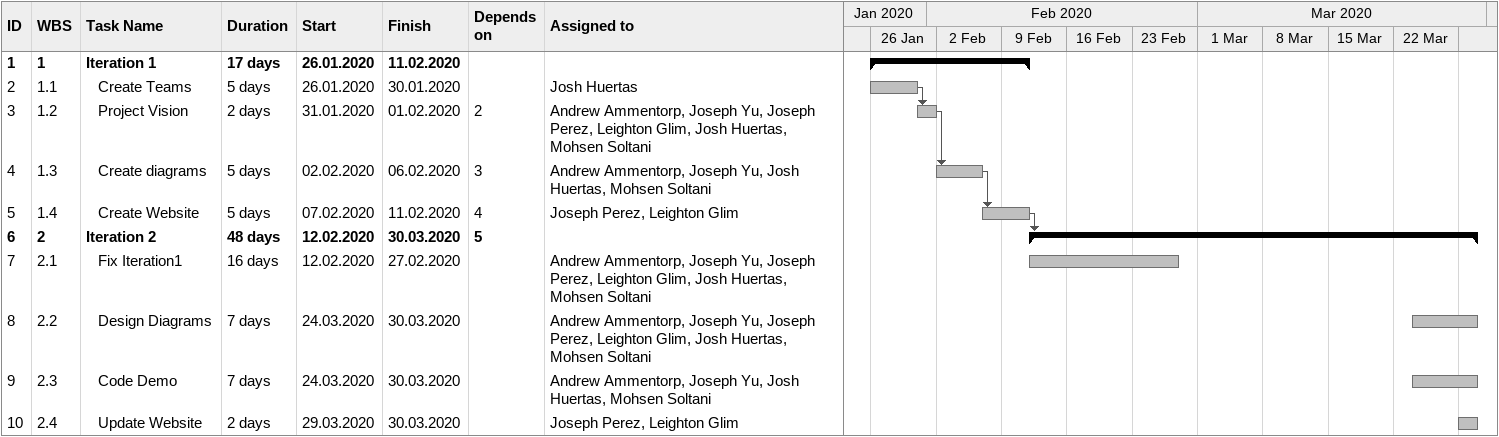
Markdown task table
| ID | WBS | Task | Duration | Start | Finish | Predecessors | Resources |
|---|---|---|---|---|---|---|---|
| 1 | 1 | **Iteration 1** | 17d | 2020-01-26 | 2020-02-11 |  |  |
| 2 | 1.1 | Create Teams | 5d | 2020-01-26 | 2020-01-30 |  | Josh Huertas |
| 3 | 1.2 | Project Vision | 2d | 2020-01-31 | 2020-02-01 | 2 | Andrew Ammentorp, Joseph Yu, Joseph Perez, Leighton Glim, Josh Huertas, Mohsen Soltani |
| 4 | 1.3 | Create diagrams | 5d | 2020-02-02 | 2020-02-06 | 3 | Andrew Ammentorp, Joseph Yu, Josh Huertas, Mohsen Soltani |
| 5 | 1.4 | Create Website | 5d | 2020-02-07 | 2020-02-11 | 4 | Joseph Perez, Leighton Glim |
| 6 | 2 | **Iteration 2** | 48d | 2020-02-12 | 2020-03-30 | 5 |  |
| 7 | 2.1 | Fix Iteration1 | 16d | 2020-02-12 | 2020-02-27 |  | Andrew Ammentorp, Joseph Yu, Joseph Perez, Leighton Glim, Josh Huertas, Mohsen Soltani |
| 8 | 2.2 | Design Diagrams | 7d | 2020-03-24 | 2020-03-30 |  | Andrew Ammentorp, Joseph Yu, Joseph Perez, Leighton Glim, Josh Huertas, Mohsen Soltani |
| 9 | 2.3 | Code Demo | 7d | 2020-03-24 | 2020-03-30 |  | Andrew Ammentorp, Joseph Yu, Josh Huertas, Mohsen Soltani |
| 10 | 2.4 | Update Website | 2d | 2020-03-29 | 2020-03-30 |  | Joseph Perez, Leighton Glim |
